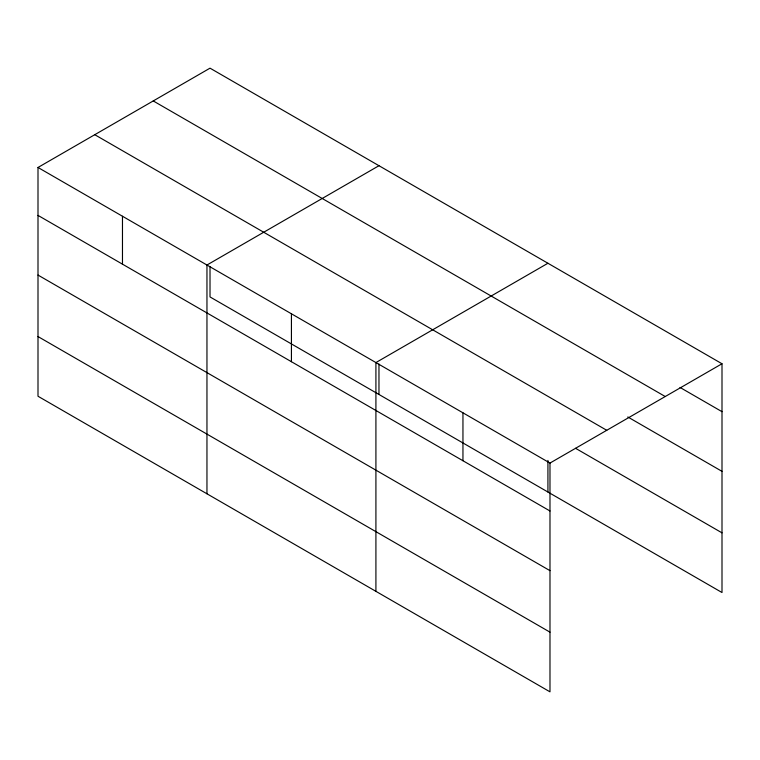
<?xml version="1.0" encoding="UTF-8"?>
<svg xmlns="http://www.w3.org/2000/svg" width="760" height="760" viewBox="0 0 760 760"><rect width="100%" height="100%" fill="white"/><g stroke="black" fill="none" stroke-linecap="round" stroke-linejoin="round"><path stroke-width="1.14" d="M549.983 570.665L549.983 463.068L38 167.475L38 396.245L549.983 691.837L549.983 570.665L38 275.072M210.016 266.503L210.016 296.932L722 592.524L722 363.755L210.016 68.162L38 167.475M378.964 165.708L206.957 265.022L206.957 493.791M547.922 263.255L375.915 362.567L375.915 591.337M549.983 463.068L722 363.755M680.019 387.438L722 411.673M153.244 100.938L665.237 396.53M627.798 416.964L722 471.352M94.762 134.7L606.755 430.293M575.567 448.305L722 532.846M38 215.393L549.983 510.986M38 336.556L549.983 632.158M547.922 460.427L547.922 492.024M462.954 412.813L462.954 460.731M378.964 364.049L378.964 394.478M291.431 313.794L291.431 361.712M122.474 216.248L122.474 264.166"/></g></svg>
